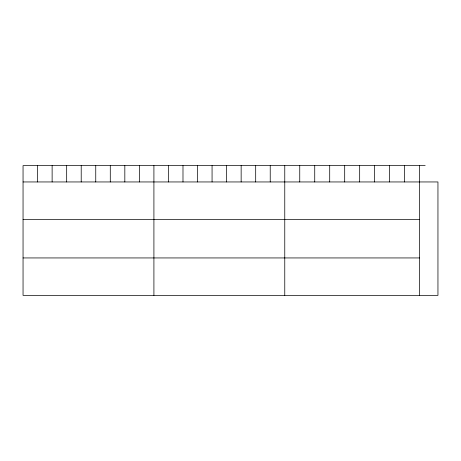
<?xml version="1.0" encoding="UTF-8"?>
<svg xmlns="http://www.w3.org/2000/svg" width="461" height="461" viewBox="0 0 461 461"><rect width="100%" height="100%" fill="white"/><g stroke="black" fill="none" stroke-linecap="round" stroke-linejoin="round"><path stroke-width="0.69" d="M425.18 165.632L23.05 165.632L23.05 295.368L437.95 295.368L437.95 181.951L23.05 181.951M23.05 219.378L419.591 219.378M23.05 257.941L419.591 257.941M419.591 165.632L419.591 295.368M404.614 165.632L404.614 181.951M389.631 165.632L389.631 181.951M374.649 165.632L374.649 181.951M359.672 165.632L359.672 181.951M344.69 165.632L344.69 181.951M329.707 165.632L329.707 181.951M314.73 165.632L314.73 181.951M299.748 165.632L299.748 181.951M284.765 165.632L284.765 295.368M270.227 165.632L270.227 181.951M255.688 165.632L255.688 181.951M241.149 165.632L241.149 181.951M226.61 165.632L226.61 181.951M212.066 165.632L212.066 181.951M197.527 165.632L197.527 181.951M182.988 165.632L182.988 181.951M168.449 165.632L168.449 181.951M153.911 165.632L153.911 295.368M139.366 165.632L139.366 181.951M124.827 165.632L124.827 181.951M110.288 165.632L110.288 181.951M95.75 165.632L95.75 181.951M81.211 165.632L81.211 181.951M66.672 165.632L66.672 181.951M52.128 165.632L52.128 181.951M37.589 165.632L37.589 181.951"/></g></svg>
